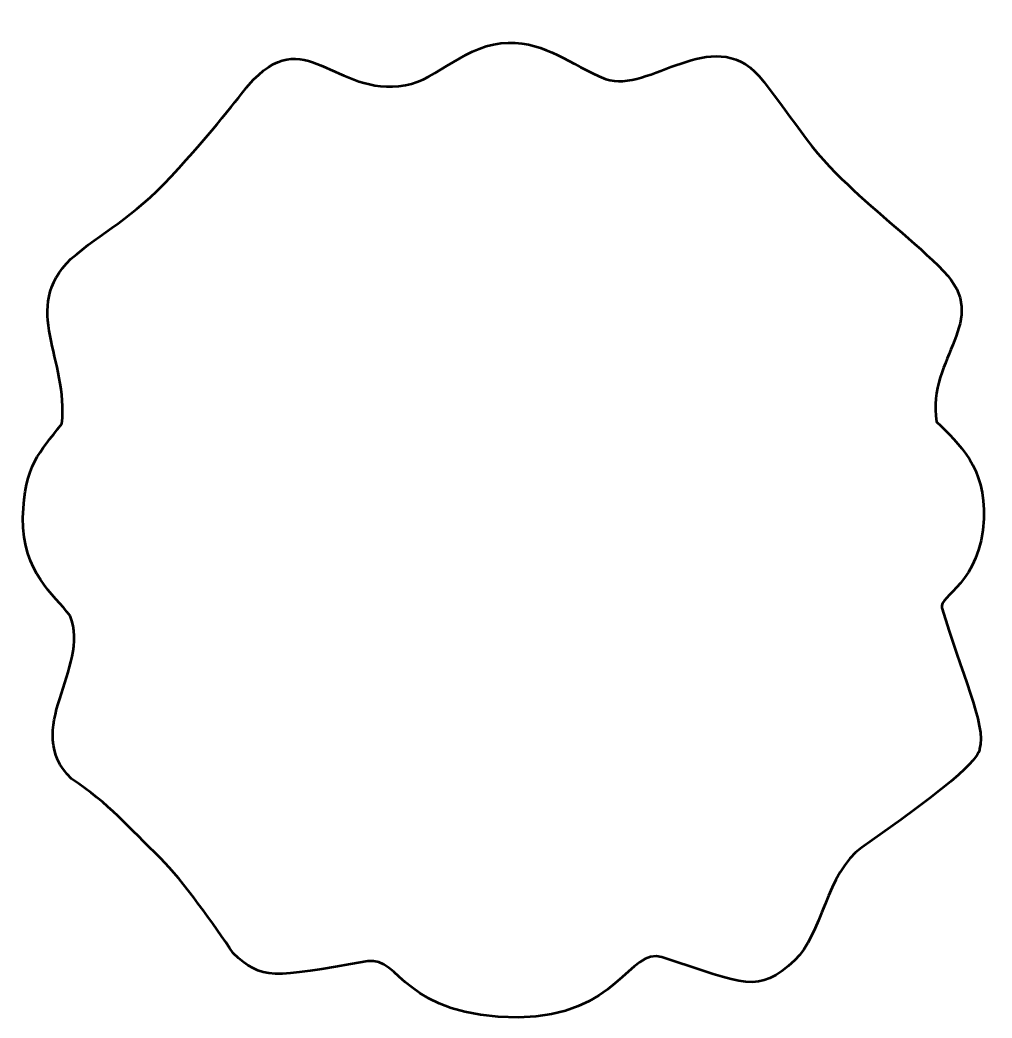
# Model space of a CAD drawing. Header units: centimetres. Extents: x -7.5 to 5.3, y -3.1 to 10.
import ezdxf

# ---------------------------------------------------------------- set-up
doc = ezdxf.new("R2010")
doc.units = ezdxf.units.CM
doc.header["$MEASUREMENT"] = 0
doc.layers.add('Layer 1', color=7, linetype='Continuous')

msp = doc.modelspace()

# ---------------------------------------------------------------- linework, layer by layer
at = {"layer": 'Layer 1', "lineweight": 53}
msp.add_open_spline([(-1.06242, 9.73542), (-1.59995, 9.73542), (-2.0031, 9.24745), (-2.41069, 9.17686), (-2.41069, 9.17686), (-3.34996, 9.01419), (-3.73424, 10.03525), (-4.47444, 9.17686), (-4.47444, 9.17686), (-4.59665, 9.03533), (-4.93523, 8.57382), (-5.4875, 7.97986), (-5.4875, 7.97986), (-6.00029, 7.42828), (-6.40084, 7.24929), (-6.80584, 6.89581), (-6.80584, 6.89581), (-7.47494, 6.2593), (-6.82589, 5.56413), (-6.92511, 4.7304), (-6.92511, 4.7304), (-7.22499, 4.34403), (-7.4102, 4.20065), (-7.43666, 3.4957), (-7.43666, 3.4957), (-7.43666, 2.76362), (-7.03206, 2.49785), (-6.816, 2.20863), (-6.816, 2.20863), (-6.53819, 1.52402), (-7.46677, 0.70466), (-6.79616, 0.06664), (-6.79616, 0.06664), (-6.29998, -0.2581), (-6.05606, -0.56854), (-5.62537, -0.97724), (-5.62537, -0.97724), (-5.3397, -1.26998), (-4.91521, -1.85741), (-4.67406, -2.22428), (-4.67406, -2.22428), (-4.29034, -2.58093), (-4.17477, -2.54733), (-2.90789, -2.32958), (-2.90789, -2.32958), (-2.48456, -2.25682), (-2.43606, -3.07481), (-0.92791, -3.066), (-0.92791, -3.066), (0.36852, -3.05843), (0.53579, -2.14191), (0.95503, -2.27666), (0.95503, -2.27666), (2.06628, -2.63385), (2.20518, -2.76614), (2.70128, -2.31635), (2.70128, -2.31635), (3.05476, -1.99586), (3.11257, -1.15959), (3.58101, -0.83468), (3.58101, -0.83468), (5.13544, 0.24349), (5.10957, 0.39849), (5.12883, 0.46177), (5.12883, 0.46177), (5.22143, 0.76604), (4.87528, 1.48484), (4.63273, 2.31386), (4.63273, 2.31386), (4.58812, 2.46628), (5.1487, 2.64017), (5.18286, 3.483), (5.18286, 3.483), (5.20931, 4.16083), (4.86147, 4.46492), (4.56108, 4.75734), (4.56108, 4.75734), (4.43385, 5.61792), (5.29157, 6.08131), (4.65369, 6.73663), (4.65369, 6.73663), (4.28459, 7.11583), (3.7749, 7.50466), (3.39692, 7.87542), (3.39692, 7.87542), (2.95374, 8.25283), (2.58279, 8.87417), (2.23275, 9.29888), (2.23275, 9.29888), (1.60603, 9.99069), (0.79514, 9.0634), (0.21745, 9.25943), (0.21745, 9.25943), (-0.26142, 9.45314), (-0.5586, 9.74624), (-1.06242, 9.73542)], degree=3, knots=[0, 0, 0, 0, 0.04, 0.04, 0.04, 0.04, 0.08, 0.08, 0.08, 0.08, 0.12, 0.12, 0.12, 0.12, 0.16, 0.16, 0.16, 0.16, 0.2, 0.2, 0.2, 0.2, 0.24, 0.24, 0.24, 0.24, 0.28, 0.28, 0.28, 0.28, 0.32, 0.32, 0.32, 0.32, 0.36, 0.36, 0.36, 0.36, 0.4, 0.4, 0.4, 0.4, 0.44, 0.44, 0.44, 0.44, 0.48, 0.48, 0.48, 0.48, 0.52, 0.52, 0.52, 0.52, 0.56, 0.56, 0.56, 0.56, 0.6, 0.6, 0.6, 0.6, 0.64, 0.64, 0.64, 0.64, 0.68, 0.68, 0.68, 0.68, 0.72, 0.72, 0.72, 0.72, 0.76, 0.76, 0.76, 0.76, 0.8, 0.8, 0.8, 0.8, 0.84, 0.84, 0.84, 0.84, 0.88, 0.88, 0.88, 0.88, 0.92, 0.92, 0.92, 0.92, 1, 1, 1, 1], dxfattribs=at)

doc.saveas('drawing.dxf')
